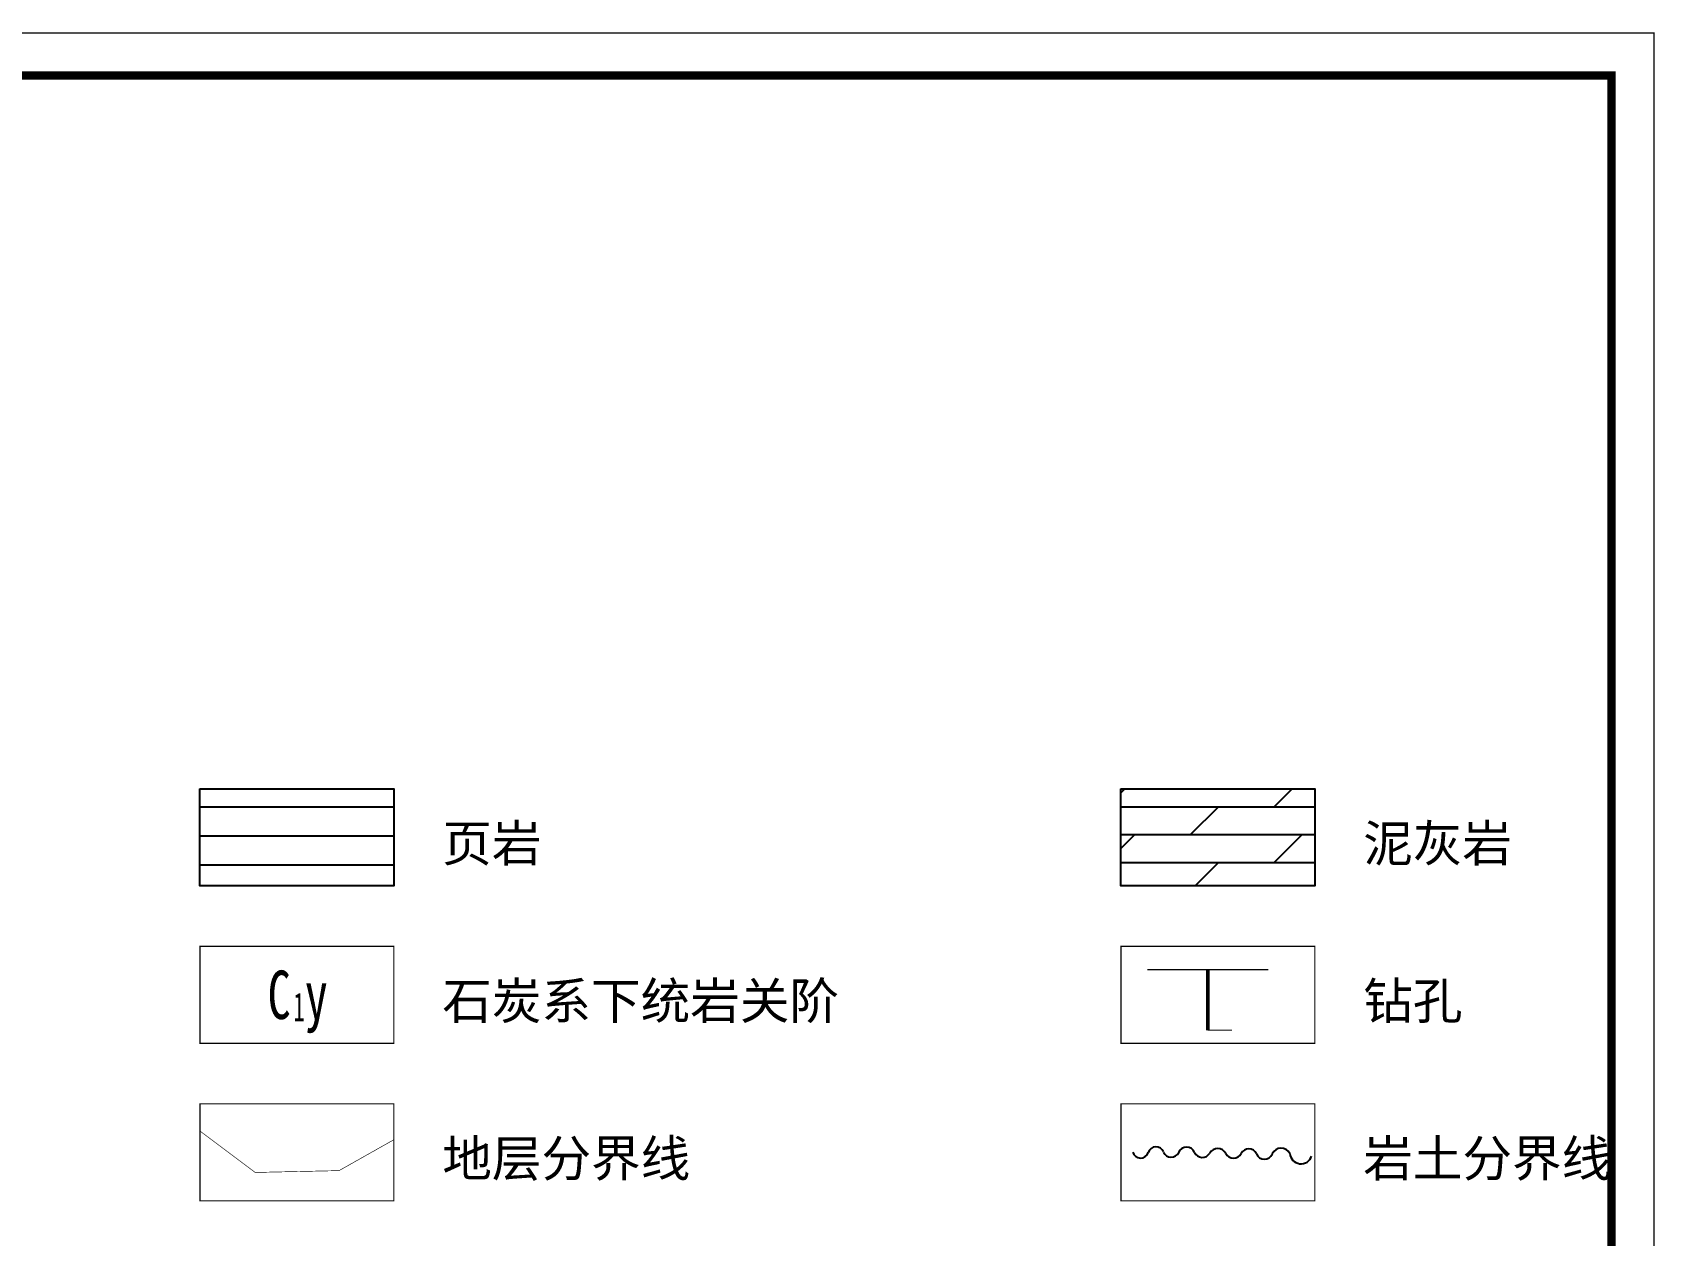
# Model space of a CAD drawing. Header units: millimetres. Extents: x -255 to 9196, y 129 to 426.
# Drawn here: x -25.9 to 165.6, y 284.4 to 426.4 of the extents above; entities that cross this region are included whole.
import ezdxf

# ---------------------------------------------------------------- set-up
doc = ezdxf.new("R2010")
doc.units = ezdxf.units.MM
doc.layers.add('不打印', color=7, linetype='Continuous', plot=False)
doc.layers.add('地质-图例', color=7, linetype='Continuous')
doc.layers.add('地质-图框', color=7, linetype='Continuous')
doc.styles.add('图例文字', font='simfang_0.ttf', dxfattribs={"width": 0.7, "height": 3})

# ---------------------------------------------------------------- blocks, each defined once
blk = doc.blocks.new('tlgkzk')
for points, const_width in [([(2.17, 6.08), (12.17, 6.08)], 0.1), ([(7.17, 6.08), (7.17, 1.08)], 0.3), ([(7.17, 1.08), (9.17, 1.08)], 0.1)]:
    blk.add_lwpolyline(points, dxfattribs=dict(const_width=const_width))
blk = doc.blocks.new('dcfjx')
at = {"lineweight": 5, "const_width": 0.05}
blk.add_lwpolyline([(-8, 1.76), (-3.44, -1.66), (3.48, -1.51), (8, 1.04)], dxfattribs=at)
blk = doc.blocks.new('bzhjcx')
for centre, radius, start, end in [((-6.38, 0.2), 0.671, 195.5603, 341.7141), ((-5.11, -0.21), 0.666, 21.078, 161.7141), ((-3.85, 0.27), 0.678, 201.078, 336.13), ((-2.58, -0.3), 0.719, 23.87, 156.13), ((-0.02, -0.43), 0.745, 26.7886, 150.5491), ((2.55, -0.41), 0.694, 23.9965, 153.2114), ((5.22, -0.45), 0.794, 26.4323, 156.0035), ((-1.28, 0.28), 0.702, 203.87, 330.5491), ((1.29, 0.23), 0.719, 206.7886, 333.2114), ((3.84, 0.16), 0.719, 203.9965, 336.0035), ((6.86, -0.02), 0.926, 184.5258, 341.9969)]:
    blk.add_arc(centre, radius, start, end)

msp = doc.modelspace()

# ---------------------------------------------------------------- hatches: boundary and pattern name
at = {"layer": '地质-图例', "linetype": 'Continuous'}
h = msp.add_hatch(dxfattribs=at)
h.set_pattern_fill('GKYY', scale=0.715, style=0, pattern_type=2)
h.set_pattern_definition([(0, (-2247.3953, 650.773), (0, 3.432), [])])
h.paths.add_polyline_path([(-6.09, 337.15), (16.79, 337.15), (16.79, 325.71), (-6.09, 325.71)])
h = msp.add_hatch(dxfattribs=at)
h.set_pattern_fill('GKNHY1', scale=0.715, style=0, pattern_type=2)
h.set_pattern_definition([(0, (-2247.3953, 650.773), (0, 3.289), []), (45, (-2247.3953, 650.773), (6e-16, 6.578), [4.651348, -9.302697])])
h.paths.add_polyline_path([(102.59, 337.15), (125.47, 337.15), (125.47, 325.71), (102.59, 325.71)])

# ---------------------------------------------------------------- linework, layer by layer
at = {"layer": '不打印', "linetype": 'Continuous', "const_width": 0.15}
msp.add_lwpolyline([(-254.51, 129.34), (165.49, 129.34), (165.49, 426.34), (-254.51, 426.34), (-254.51, 129.34)], dxfattribs=at)
at = {"layer": '地质-图例', "color": 7, "linetype": 'Continuous', "const_width": 0.143, "flags": 128}
for points in [[(-6.09, 337.15), (16.79, 337.15), (16.79, 325.71), (-6.09, 325.71)], [(102.59, 337.15), (125.47, 337.15), (125.47, 325.71), (102.59, 325.71)], [(-6.09, 318.56), (16.79, 318.56), (16.79, 307.12), (-6.09, 307.12)], [(102.59, 318.56), (125.47, 318.56), (125.47, 307.12), (102.59, 307.12)], [(-6.09, 299.97), (16.79, 299.97), (16.79, 288.53), (-6.09, 288.53)], [(102.59, 299.97), (125.47, 299.97), (125.47, 288.53), (102.59, 288.53)]]:
    msp.add_lwpolyline(points, close=True, dxfattribs=at)
at = {"layer": '地质-图例', "color": 7, "linetype": 'Continuous'}
for points in [[(-6.09, 337.15), (16.79, 337.15), (16.79, 325.71), (-6.09, 325.71)], [(102.59, 337.15), (125.47, 337.15), (125.47, 325.71), (102.59, 325.71)]]:
    msp.add_lwpolyline(points, close=True, dxfattribs=at)
at = {"layer": '地质-图框', "linetype": 'Continuous', "const_width": 1}
msp.add_lwpolyline([(-249.51, 134.34), (160.49, 134.34), (160.49, 421.34), (-249.51, 421.34), (-249.51, 134.34), (160.49, 134.34)], dxfattribs=at)

# ---------------------------------------------------------------- block references
at = {"layer": '地质-图例', "color": 7, "linetype": 'Continuous', "xscale": 1.43, "yscale": 1.43, "zscale": 1.43}
for name, p in [('tlgkzk', (102.59, 307.12)), ('dcfjx', (5.35, 294.25)), ('bzhjcx', (114.03, 294.25))]:
    msp.add_blockref(name, p, dxfattribs=at)

# ---------------------------------------------------------------- texts
at = {"layer": '地质-图例', "color": 7, "linetype": 'Continuous', "style": '图例文字'}
for s, p in [('页岩', (22.51, 328.57)), ('泥灰岩', (131.19, 328.57)), ('石炭系下统岩关阶', (22.51, 309.98)), ('钻孔', (131.19, 309.98)), ('地层分界线', (22.51, 291.39)), ('岩土分界线', (131.19, 291.39))]:
    msp.add_text(s, height=4.29, dxfattribs=at).set_placement(p)
for s, height, width, p in [('C', 5.72, 0.7, (1.89, 309.98)), ('y', 5.72, 0.7, (6.28, 309.98)), ('1', 3.43, 0.56, (4.95, 309.7))]:
    msp.add_text(s, height=height, dxfattribs=dict(at, width=width)).set_placement(p)

doc.saveas('drawing.dxf')
